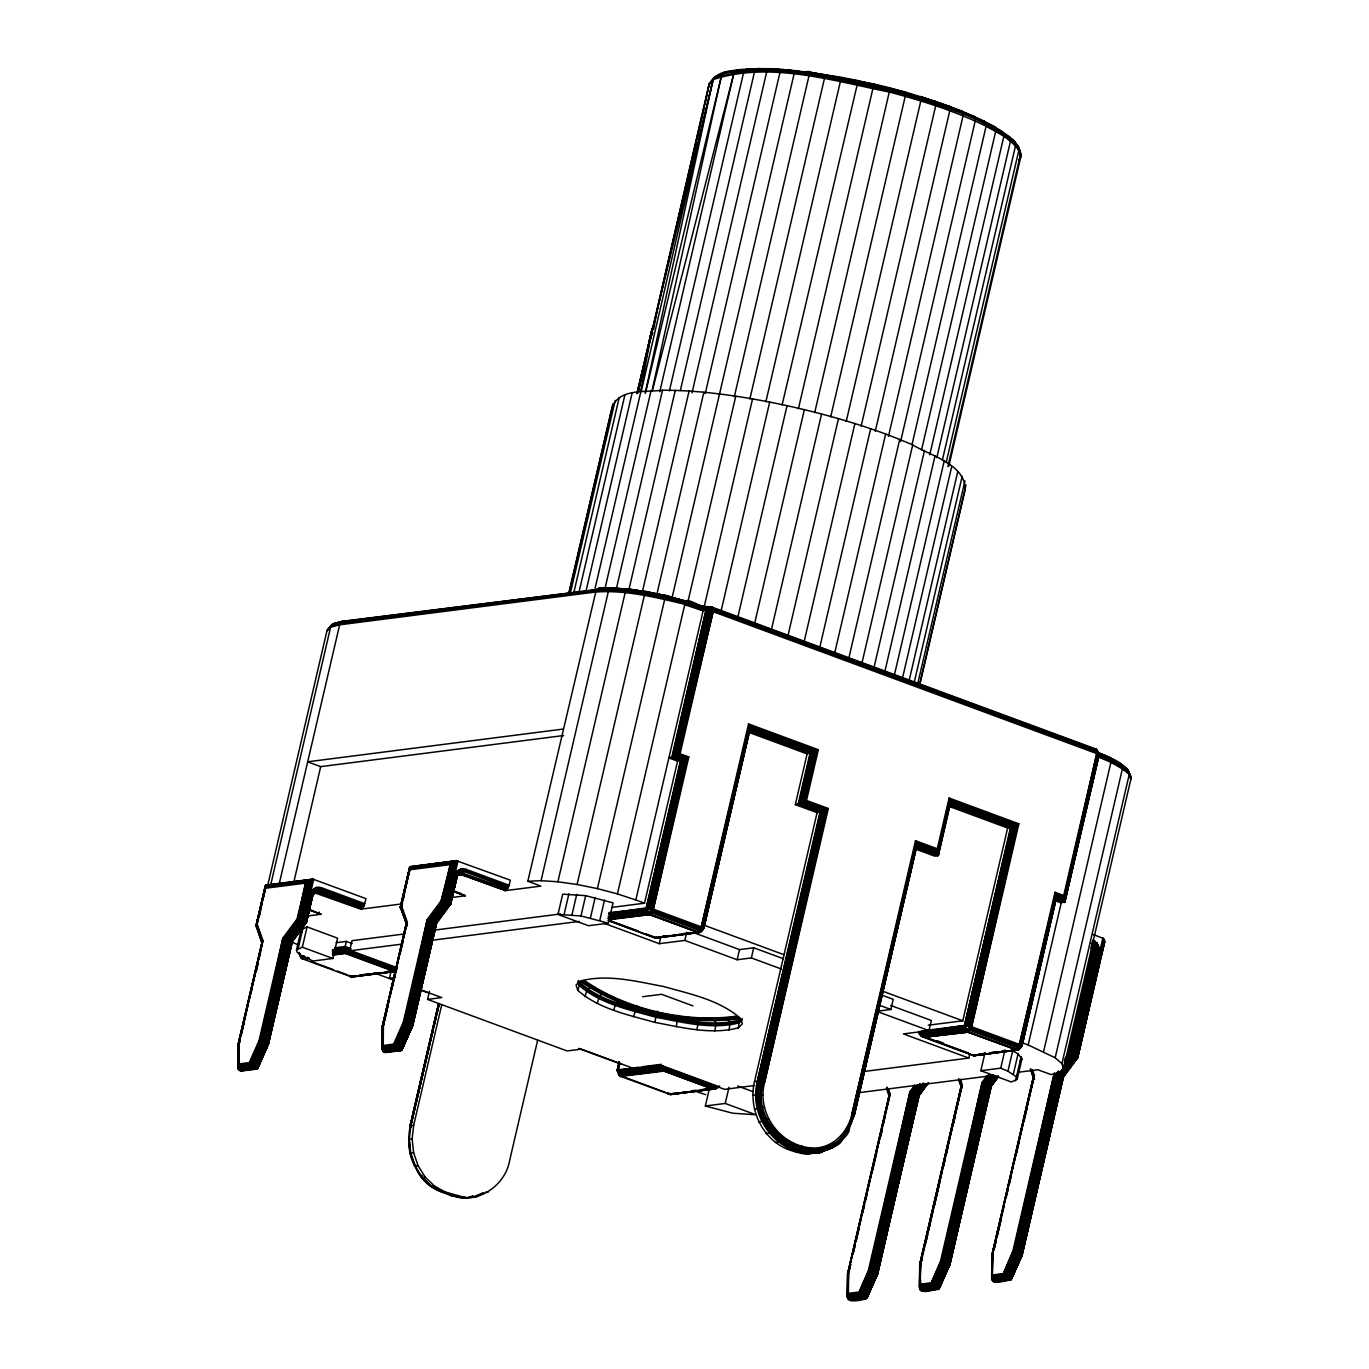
<?xml version="1.0" encoding="UTF-8"?>
<svg xmlns="http://www.w3.org/2000/svg" width="1369" height="1369" viewBox="0 0 1369 1369"><rect width="100%" height="100%" fill="white"/><g stroke="black" fill="none" stroke-linecap="round" stroke-linejoin="round"><path stroke-width="1.5" d="M245.667 1069.497L241.115 1071.071L238.309 1069.069L238.343 1044.855L263.002 940.674L257.201 924.195L265.398 885.846L286.857 882.765M677.587 761.147L644.525 903.198L635.815 899.981L703.204 610.42L704.83 607.408L712.188 607.049L713.146 611.669L680.085 753.737L668.876 757.913L677.587 761.147L688.812 756.954L680.085 753.737M1049.561 924.178L1055.362 899.313L1064.877 901.966L1099.153 755.021L1095.833 748.809L1096.791 753.429L1064.312 896.815L1065.099 901.315L1061.232 902.907L1054.267 900.323M917.606 1084.624L911.737 1092.548L870.171 1270.654L859.116 1293.483L847.685 1294.937L847.736 1273.341L848.575 1272.742L848.386 1293.397C843.321 1304.298 861.375 1300.533 866.132 1298.582L877.871 1273.461L918.753 1094.721L907.151 1144.587M985.081 1110.413L990.899 1085.48L950.018 1264.22L938.278 1289.341C933.744 1289.256 917.897 1296.067 919.831 1285.696L919.882 1264.1L962.287 1084.796L960.354 1079.302M1063.029 1076.239L1022.164 1254.979L1010.425 1280.101C1005.89 1280.015 990.044 1286.826 991.977 1276.456L992.029 1254.86L1034.434 1075.555L1032.5 1070.062M928.25 1082.776L918.856 1095.457L877.615 1273.307L866.132 1298.582L861.135 1296.648L847.668 1298.36L847.77 1274.334L890.158 1094.036L888.207 1088.543M915.433 1085.634L910.744 1091.966L869.212 1270.381L858.876 1292.747L847.993 1294.15L848.078 1273.016L889.662 1094.481L887.078 1087.157M998.463 1076.462L991.002 1086.216L949.761 1264.066L938.278 1289.341L933.282 1287.408L919.814 1289.119L919.917 1265.093L961.192 1086.301L919.728 1264.58L919.557 1288.058L932.443 1286.415L944.439 1262.081L986.056 1084.419L993.09 1074.905M995.092 1075.777L988.059 1085.292L946.595 1262.817L934.188 1288.229L920.293 1290.009L920.225 1263.775L961.791 1085.241L959.857 1079.747M992.029 1261.859L992.046 1255.852L1033.561 1076.479L1030.977 1069.155M1058.374 1070.9L1056.012 1074.066L1014.446 1252.173L1003.391 1275.001L991.977 1276.456L992.371 1254.534L1033.937 1076L1032.004 1070.507M1019.837 154.115L1019.854 150.436L1017.834 148.639M291.614 941.359L268.444 1043.999L257.44 1068.607L255.25 1069.257L251.862 1067.324L238.309 1069.069L238.172 1044.342L262.146 941.598L256.328 925.119L265.261 886.496L307.289 881.123L312.868 879.12L366.019 898.663L363.88 906.312L360.817 909.17L314.887 892.93L318.002 892.793L361.604 908.896M387.649 1052.316L383.748 1052.008L382.293 1049.544L382.447 1025.86L407.295 922.193L401.476 905.713L409.69 867.364L412.548 866.663M920.961 1084.145L913.927 1093.66L872.293 1271.322L860.297 1295.656L847.411 1297.299L847.599 1273.82L889.285 1094.96L886.701 1087.636M990.848 1075.966L984.978 1083.889L943.327 1261.739L931.759 1285.337L919.574 1286.894L919.728 1264.58L961.192 1086.301M993.124 1281.418L1007.242 1279.621L1018.724 1253.576L1060.205 1076.051L1074.271 1057.022L1098.075 952.927L1097.305 945.859L1092.548 941.29L1091.966 942.539L1096.073 946.475L1096.74 952.567L1072.269 1056.149L1058.203 1075.178L1016.568 1252.84L1004.589 1277.174L991.704 1278.817L991.875 1255.339L1033.338 1077.061M948.837 466.11L1020.521 158.068C1022.335 145.49 1009.792 136.267 1000.38 130.808L1014.001 141.093L1018.758 147.612L1018.861 150.282L946.201 462.482M988.743 1074.802L982.874 1082.725L941.359 1261.14L931.023 1283.506L920.139 1284.909L920.704 1263.501L919.831 1285.696L931.262 1284.242L942.3 1261.414L983.883 1083.307L989.736 1075.384M992.268 1275.668L992.85 1254.261L992.268 1275.668L1003.169 1274.265L1013.505 1251.916L1054.318 1073.022L1012.735 1251.711L1003.169 1274.265L1007.242 1279.621L1010.425 1280.101L1021.907 1254.825L1063.148 1076.975L1077.643 1057.707L1104.697 941.769L1103.551 938.484L1092.856 934.411M301.317 880.917L313.706 879.326L303.678 922.449L289.595 941.478L265.518 1042.784L253.607 1068.676L265.021 1042.596L288.773 941.153L302.857 922.124L311.892 879.103L301.933 921.748L287.849 940.777L263.977 1042.237L251.862 1067.324L251.006 1066.365L238.001 1068.025L238.309 1043.88L262.146 941.598M509.131 885.247L510.312 880.181L456.168 860.622L446.208 903.266L432.142 922.295L408.253 1023.755L396.137 1048.842L395.282 1047.884L382.293 1049.544L382.601 1025.398L406.422 923.117L382.618 1026.374L382.584 1050.588L396.137 1048.842L399.526 1050.776L401.716 1050.126L412.719 1025.518L436.335 923.613L450.504 904.327L456.801 877.632L454.457 876.057L456.801 871.42L460.857 868.887L465.528 869.144L509.131 885.247L507.454 888.943L505.11 890.689L461.507 874.569L456.151 874.859M919.574 1286.894L919.882 1264.1L919.557 1288.058M238.001 1068.025L238.651 1043.537L263.002 940.674M382.293 1049.544L382.926 1025.056L407.295 922.193M847.411 1297.299L847.77 1274.334L890.158 1094.036M991.704 1278.817L992.046 1255.852L1034.434 1075.555M847.685 1294.937L848.078 1273.016M919.831 1285.696L920.225 1263.775M991.977 1276.456L992.371 1254.534M1130.811 779.423C1130.281 763.029 1108.856 758.614 1097.356 752.591L1106.443 755.996L1107.897 759.778L1110.944 762.208L1128.741 772.715L1130.811 779.423L1063.508 1068.607L1059.76 1072.338L1050.964 1074.579L1037.89 1069.754L1018.878 1072.184M461.045 1196.814L462.311 1198.012L465.888 1197.738L445.49 1192.074L434.606 1186.187L431.115 1186.495L421.566 1176.108L422.063 1175.286M238.309 1069.069L238.172 1044.342L262.523 941.102L256.705 924.623L265.569 888.241L305.321 883.142L307.289 881.123L298.664 920.156L284.598 939.185L260.726 1041.193L250.219 1065.168L251.006 1066.365L262.865 1041.86L286.771 940.281L300.855 921.251L310.763 879.309L301.933 921.748L306.28 922.98L312.526 896.113L310.164 894.539L312.508 889.901L316.564 887.369L321.253 887.625L364.838 903.728M249.278 999.558L262.112 943.327L256.106 925.684L265.398 885.846L308.401 880.335L299.777 920.738L285.693 939.767L261.753 1041.501L251.006 1066.365M382.601 1046.789L382.601 1025.398L382.601 1046.789L393.896 1045.351L404.06 1022.438L427.881 920.122L441.947 901.093L450.487 863.634L409.605 868.87L400.997 906.141L406.798 922.62L382.447 1025.86L382.276 1048.26L394.512 1046.686L405.019 1022.711L428.873 920.704L442.957 901.675L451.582 862.641L441.246 900.614L427.179 919.643L403.307 1022.249L393.587 1044.119L395.282 1047.884L406.028 1023.019L429.986 921.286L444.052 902.257L452.694 861.854L409.553 868.014L400.621 906.637L407.449 925.855L400.398 907.202L409.69 867.364L456.168 860.622L447.133 903.643L433.066 922.672L409.297 1024.115L397.9 1050.194L383.748 1052.008M406.199 923.681L390.233 995.657M889.063 1095.542L883.056 1123.624M847.668 1298.36L848.096 1280.717M919.814 1289.119L920.396 1265.606L921.816 1259.377M992.388 1262.235L991.875 1255.339L1033.561 1076.479M743.127 69.545C733.151 70.64 719.067 70.504 713.078 79.642L637.56 391.466M847.993 1294.15L848.575 1272.742M918.993 1031.319L919.472 1034.211L964.888 1029.556L969.971 1030.446L1017.937 1048.158L1018.998 1049.561L973.684 1055.739L1017.92 1050.04L1021.702 1046.292L1055.807 899.142L1064.534 902.376L1098.896 755.26L1098.314 752.659L1096.997 750.948L713.352 609.188C695.657 608.469 705.548 610.18 713.146 611.669L1098.588 754.285L1064.877 901.966M920.293 1290.009L920.635 1280.032M638.142 392.184L652.311 328.132L637.013 393.656L650.977 335.713L650.805 338.673L650.001 339.786L708.971 84.621L714.344 77.28L727.418 72.3L715.405 76.459L709.467 83.338L638.125 392.218M914.988 848.866L934.805 856.19L938.449 855.249L937.303 848.78L949.111 798.041L1018.861 823.813L971.237 1028.085L967.626 1032.192L923.613 1037.291L919.472 1034.211L964.443 1028.256L970.672 1029.334L1018.622 1047.063L1019.939 1048.774L1021.856 1045.711L1055.807 899.142M1018.861 823.813L1010.493 827.646L949.453 805.092L950.531 802.987L949.111 798.041M1022.557 1040.235L1020.658 1047.696L1021.959 1046.053L1056.389 898.098L1055.02 892.263L1063.73 895.497L1064.312 896.815L1055.585 893.598L1018.622 1047.063L1015.576 1049.903L973.291 1055.653L1017.92 1050.04L965.607 1030.703L921.115 1036.025L974.061 1055.585L1018.998 1049.561L1012.701 1050.297M332.359 953.782L344.954 952.311L396.394 971.306L393.416 971.237L345.467 953.509L344.8 948.409L346.306 941.393L352.175 943.566M719.735 1085.891L716.004 1088.646L711.675 1088.834L663.725 1071.123L663.058 1066.006L617.778 1071.26L617.094 1070.284L638.587 1067.238M318.909 887.129L316.787 892.537L307.683 893.889M463.201 868.648L462.346 872.515L460.343 874.329M937.303 848.78L915.502 840.72L916.083 842.055L851.758 1114.691C847.702 1132.83 831.856 1148.899 812.416 1148.043C812.912 1157.763 800.232 1153.074 795.03 1151.654C764.758 1144.552 747.457 1110.944 754.524 1081.578L817.088 812.69L828.313 808.497L806.512 800.454L795.303 804.63L807.111 753.908L818.32 749.716L748.569 723.944L700.945 928.199L697.317 932.306L654.724 937.765L700.757 931.964L703.7 928.456L749.938 729.763L748.569 723.944M650.6 335.251L637.868 392.937M640.692 391.175L652.311 328.132L637.543 391.722M1020.521 158.068L1020.675 153.003L1017.304 145.405L1012.906 140.391M712.753 607.46L709.142 606.843L705.942 610.42L703.101 610.796L689.343 604.756L688.966 601.727L646.202 591.459L611.755 587.814L598.304 588.499L596.285 589.765L527.818 881.26L540.892 886.102L505.11 890.689M415.44 1164.728C416.484 1175.766 432.655 1192.04 445.49 1192.074M439.073 1003.563L410.854 1125.609L409.297 1139.282L410.803 1153.126L415.286 1166.2L418.127 1165.823L425.28 1177.237L434.606 1186.187M418.127 1165.823L413.643 1152.766L412.12 1138.922L413.695 1125.232L441.759 1004.641M619.387 1063.645L617.932 1069.891L661.141 1065.219L617.778 1071.26L619.267 1061.779L617.351 1070.045L620.414 1076.496L663.725 1071.123M609.479 915.775L646.63 911.959L651.73 912.849L699.679 930.561L700.757 931.964L697.317 932.306L649.368 914.595L646.63 911.959L646.031 909.273L680.427 760.77L671.717 757.553L705.942 610.42C670.878 598.424 633.214 588.567 595.566 590.826L331.452 625.085L326.951 630.784L267.879 884.614M746.978 739.311L748.911 730.978L809.952 753.532L798.144 804.27L819.928 812.33L757.365 1081.219C748.535 1115.341 774.238 1151.603 809.558 1153.725M748.911 730.978L810.534 753.412L798.726 804.151L820.527 812.211L758.255 1081.185C747.696 1119.055 782.846 1160.022 821.948 1152.27L822.94 1146.982M707.225 910.282L749.356 730.824L811.321 753.172L799.513 803.911L821.314 811.971L759.367 1081.253C746.738 1122.477 793.678 1168.459 833.276 1147L832.746 1142.721M706.25 914.406L702.417 930.099L703.7 928.456L749.87 727.812L814.658 751.752L802.85 802.491L824.651 810.551L762.003 1081.715C744.599 1139.658 836.202 1183.826 853.554 1115.53L916.083 842.055L937.885 850.098L949.692 799.359L1017.715 824.497L971.648 1026.75L1019.597 1044.479L1021.856 1045.711L1021.12 1046.446M609.017 912.661L649.471 908.126L652.996 910.471L700.945 928.199L702.383 927.309L749.596 726.631L815.873 751.119L804.065 801.858L825.866 809.918L763.337 1082.058C746.345 1138.563 835.894 1181.704 852.784 1115.119L916.546 843.424L938.347 851.467L950.154 800.745L1016.414 825.233L970.416 1026.339L971.237 1028.085L1019.203 1045.796L1021.856 1045.711L1056.32 896.147L1065.048 899.365L1099.05 754.678L1096.997 750.948M812.416 1148.043C780.347 1146.161 756.475 1113.647 764.569 1082.468L827.167 809.199L805.366 801.139L817.173 750.4L749.151 725.262L701.339 926.881L703.153 927.72L749.596 726.631M1017.92 1050.04L967.626 1032.192L964.888 1029.556L964.289 1026.87L1010.493 827.646L1007.652 828.005L948.58 806.187M1092.941 939.955L1096.98 942.933L1090.939 946.886L1092.103 952.088L1069.086 1054.455L1064.398 1060.804M1064.226 1062.977L1070.096 1055.037L1092.975 952.037L1091.795 946.663M1062.994 1066.725L1071.191 1055.619L1094.105 952.122L1093.609 947.519L1091.726 945.209L1095.114 941.136M1098.828 963.827L1104.697 941.769L1077.643 1057.707L1076.701 1057.843L1072.269 1056.149L1095.388 952.294L1094.806 947.04L1091.281 943.652M994.75 1282.051L1011.058 1279.69L1022.164 1254.979L1063.473 1076.992L1077.694 1057.878L1104.543 939.801L1076.701 1057.843L1062.635 1076.873L1021.36 1254.586L1009.655 1280.289L1020.589 1254.278L1061.916 1076.667L1076 1057.638L1099.307 953.337L1099.307 947.827L1096.98 942.933M506.684 889.816L463.081 873.713C460.241 871.163 454.097 879.668 458.136 875.013L456.801 871.42M829.323 1148.18L818.405 1152.903C823.59 1151.004 847.633 1144.758 841.182 1135.568M651.695 334.857L651.37 333.711L652.551 333.694L650.788 334.515L652.5 334.515L651.695 334.857L652.02 329.672M651.798 330.288L651.37 333.711L652.072 332.445L651.268 332.855M270.651 885.041L330.887 625.941L339.94 623.562L342.695 621.235L607.596 588.208M919.54 685.647L965.333 488.836C964.238 463.817 930.783 455.86 912.712 444.925C872.378 427.385 829.905 415.235 787.038 405.652C746.105 396.976 704.487 390.216 662.545 390.233C646.442 392.355 618.258 388.231 612.2 407.705L568.802 594.146M650.977 335.713L649.608 340.077L652.106 329.724M635.815 899.981L617.436 893.906L684.722 604.722C683.833 592.281 703.871 612.268 712.188 607.049M310.301 902.479L312.526 896.113L306.126 923.065L312.423 895.788L305.8 923.065L291.717 942.094L267.639 1043.589L256.071 1069.292L266.887 1043.281L290.502 941.786L304.568 922.757L310.164 894.539M455.364 873.542L457.314 876.211L450.298 904.105L436.009 923.613L411.932 1025.107L400.364 1050.81L411.162 1024.799L434.777 923.305L448.861 904.276L454.457 876.057M456.801 877.632L450.555 904.498L449.562 904.481L446.208 903.266L455.056 860.827L445.13 902.77L431.064 921.799L407.141 1023.379L396.137 1048.842M301.933 921.748L300.855 921.251L309.582 879.719L265.723 885.332L256.089 926.265L258.228 928.268M446.208 903.266L445.13 902.77L453.875 861.238L409.998 866.851L400.381 907.784L401.647 909.375M364.445 905.046L320.842 888.943L316.769 888.721L313.244 890.928L311.208 894.967L305.8 923.065M508.72 886.564L465.135 870.462L461.062 870.239L457.52 872.447L455.483 876.485L449.562 904.481L456.253 876.913L458.016 873.439L461.045 871.54L464.553 871.728L508.156 887.831M669.373 390.918L743.932 71.205L746.533 68.895L770.148 68.655L811.441 72.386L873.97 83.988L798.452 408.595M269.197 1037.805L291.939 941.615L306.006 922.586L311.687 896.524L313.723 891.921L316.769 890.021L320.278 890.209L363.88 906.312M450.504 904.327L455.963 878.042L451.787 878.573M645.244 393.006L713.078 79.642C769.532 61.006 832.917 80.839 889.285 92.048C922.398 100.776 955.288 111.111 986.108 126.222C998.668 133.546 1014.651 139.98 1020.538 154.355L947.896 466.555M651.952 391.089L721.463 75.843L722.695 73.515L726.135 72.078M611.755 587.814L597.226 588.961L626.42 589.765L645.364 592.435L685.116 601.727L703.221 607.699L709.142 606.843L704.659 607.511C670.639 595.515 634.566 586.959 598.304 588.499L627.823 588.858L665.625 595.412L597.414 888.618L617.436 893.906M238.343 1044.855L262.112 943.327L256.106 925.684L265.329 887.352L306.211 882.115L296.97 919.095L282.887 938.124L260.726 1041.193L249.62 1063.833L250.219 1065.168L237.984 1066.742L238.309 1043.88L238.326 1065.27L249.62 1063.833L259.785 1040.919L283.588 938.604L297.672 919.574L307.289 881.123M283.588 938.604L284.598 939.185L261.753 1041.501L250.219 1065.168M427.179 919.643L405.019 1022.711L393.896 1045.351M427.881 920.122L428.873 920.704L406.028 1023.019L394.512 1046.686M456.253 876.913L450.076 904.584L456.698 877.307L458.221 874.312L460.84 872.669L507.454 888.943M651.011 334.515L652.226 329.775M262.129 903.164L258.963 917.281L260.555 911.172M263.036 899.125L266.202 885.007L312.868 879.12L302.857 922.124M284.598 939.185L285.693 939.767L262.865 1041.86L251.862 1067.324M285.693 939.767L286.771 940.281L263.977 1042.237L252.769 1068.128L238.839 1069.908L238.822 1045.368M286.771 940.281L287.849 940.777L265.021 1042.596L252.769 1068.128M402.794 900.819L410.033 868.545L400.587 908.366L409.998 866.851M428.873 920.704L429.986 921.286L407.141 1023.379L395.282 1047.884M429.986 921.286L431.064 921.799L408.253 1023.755L397.061 1049.647L383.115 1051.426M431.064 921.799L432.142 922.295L409.297 1024.115L397.061 1049.647M609.393 915.536L646.185 910.659L649.471 908.126L682.789 760.052L674.078 756.835L707.944 610.454L706.404 609.171C669.92 601.573 633.094 589.2 595.104 592.075L339.495 624.829L330.699 627.053L326.951 630.784L332.222 624.35L342.695 621.235L345.039 621.355L333.369 623.716L329.929 627.601M992.439 1280.768L1006.318 1278.988L1017.68 1253.217L1059.281 1075.658L1073.347 1056.628L1096.74 952.567L1092.103 952.088L1068.385 1053.993L1064.877 1058.75M265.723 885.332L256.294 926.847L266.202 885.007M256.431 970.912L257.834 964.666M608.794 919.78L649.368 914.595L652.414 911.737L652.996 910.471L650.823 908.4L685.133 758.991L676.423 755.774L709.228 610.642L707.123 608.11L703.221 607.699L702.348 606.262L665.625 595.412M609.017 914.475L646.031 909.273L648.187 907.938L681.813 760.411L673.086 757.194L706.832 610.386L706.404 609.171L703.272 610.129L689.343 604.756L703.461 609.53L713.352 610.369L710.579 610.916L677.638 755.14L686.365 758.358L652.157 908.742L652.996 910.471L687.666 757.639L678.938 754.422L711.914 611.276L713.352 610.369L1096.997 752.129L1098.896 755.26M241.201 1034.964L248.319 1003.717M300.855 921.251L297.672 919.574L306.211 882.115M389.275 999.815L383.098 1026.887L387.94 1006.164M749.716 730.413L812.313 752.813L800.506 803.552L822.307 811.595L760.651 1081.424C745.455 1126.413 807.06 1175.509 842.602 1138.46M880.678 1136.561L882.098 1130.349M914.714 1085.155L910.026 1091.504L870.171 1270.654L859.612 1294.578L861.135 1296.648L873.405 1271.698L915.005 1094.139L923.202 1083.033M910.744 1091.966L911.737 1092.548L871.18 1270.98L860.297 1295.656M919.882 1083.615L912.832 1093.129L872.293 1271.322L861.135 1296.648M911.737 1092.548L913.927 1093.66L873.405 1271.698L862.042 1297.47L848.164 1299.249M913.927 1093.66L915.005 1094.139L874.449 1272.058L862.966 1298.103L848.831 1299.9M971.648 1026.75L967.729 1025.723L919.061 1033.219L964.443 1028.256L967.729 1025.723L1012.855 826.91L950.48 803.86M986.861 1075.914L982.172 1082.263L942.3 1261.414L931.759 1285.337L933.282 1287.408L945.551 1262.458L987.135 1084.898L994.168 1075.384M982.874 1082.725L983.883 1083.307L943.327 1261.739L932.443 1286.415M983.883 1083.307L984.978 1083.889L944.439 1262.081L933.282 1287.408M984.978 1083.889L986.056 1084.419L945.551 1262.458L934.188 1288.229M986.056 1084.419L987.135 1084.898L946.595 1262.817L935.113 1288.862L920.978 1290.659M991.875 1255.339L991.704 1277.653L1003.905 1276.096L1014.446 1252.173L1055.02 1073.484L1056.012 1074.066L1015.473 1252.498L1004.589 1277.174M1059.469 1071.482L1057.125 1074.648L1016.568 1252.84L1005.411 1278.167L991.943 1279.878M1056.012 1074.066L1058.203 1075.178L1017.68 1253.217L1005.411 1278.167M1058.203 1075.178L1059.281 1075.658L1018.724 1253.576L1006.318 1278.988M256.089 926.265L265.398 885.846M262.523 941.102L239.13 1043.264L238.942 1063.935L249.312 1062.601L259.015 1040.714L282.887 938.124M288.773 941.153L265.518 1042.784L254.412 1069.035L265.997 1042.938L289.595 941.478L287.849 940.777M239.472 1070.49L257.851 1067.94L268.392 1044.051L292.059 942.094L306.228 922.809L312.269 896.37L313.005 894.162L316.153 892.058L316.564 887.369M400.381 907.784L409.69 867.364M406.798 922.62L383.423 1024.782L383.234 1045.454L393.587 1044.119M432.142 922.295L433.066 922.672L409.81 1024.303L398.687 1050.553L410.272 1024.457L433.887 922.997L447.954 903.968L457.999 860.844L418.743 865.875M608.897 913.671L646.031 909.273L647.075 907.869L681.009 760.651L672.299 757.433L705.942 610.42M850.628 1264.477L848.729 1272.776L850.662 1264.511M854.923 1245.841L853.024 1254.124L854.992 1245.927M855.882 1241.7L861.597 1216.836M862.556 1212.694L864.455 1204.412M865.413 1200.271L882.098 1127.765M938.569 853.623L950.428 801.926L1015.199 825.849L969.081 1025.997L971.237 1028.085L967.729 1025.723L964.443 1025.501L918.907 1032.243L964.289 1026.87L966.446 1025.535L1011.862 827.287L950.257 804.51M925.632 1242.812L927.549 1234.53M932.785 1211.736L928.49 1230.389L930.013 1224.297M933.744 1207.595L942.317 1170.307M943.275 1166.166L945.175 1157.883M946.133 1153.742L961.397 1087.448L958.608 1079.559M1056.32 896.147L1021.394 1045.317L1019.203 1045.796L1020.624 1044.906L1056.047 894.967L1064.774 898.184L1097.818 753.857L1096.997 752.129L1098.588 754.285L1065.048 899.365M1064.534 902.376L1086.9 805.092M1087.842 800.951L1098.314 755.414L1090.597 788.561M996.82 1237.713L1003.973 1206.637M1008.269 1188.001L1006.352 1196.284L1008.423 1188.206M1009.21 1183.86L1013.505 1165.207M1014.463 1161.066L1033.527 1078.207L1030.309 1069.052M1095.08 980.512L1077.437 1057.467L1063.371 1076.496L1021.856 1255.014L1011.537 1278.971L1022.164 1254.979L1012.735 1251.711L1003.169 1274.265M1096.021 976.354L1103.174 945.158M240.208 1070.866L257.44 1068.607L268.187 1043.845L292.196 942.009L268.392 1044.051L257.851 1067.94M455.963 878.042L449.973 903.848L435.496 923.51L411.932 1025.107L401.117 1050.588L385.408 1052.59M435.89 922.877L412.463 1025.364L401.716 1050.126L384.484 1052.385M450.418 904.584L456.698 877.307M411.35 1127.149L410.135 1126.328L438.559 1003.802M415.372 1106.015L410.58 1126.721L412.514 1118.422M416.347 1101.874L433.152 1029.42M434.11 1025.278L438.901 1004.572M641.24 391.312L713.078 79.642L708.971 84.621L705.138 104.078M749.87 727.812L703.598 928.114L701.698 931.177L700.38 929.465L652.414 911.737L649.471 908.126L683.918 759.573L675.208 756.338L709.228 610.642L713.352 609.188M620.414 1076.496L617.659 1071.003L619.575 1062.755M702.383 927.309L749.151 725.262M853.281 1116.659L916.083 842.055M848.729 1129.237L853.999 1115.923L916.546 843.424M924.126 1083.427L915.929 1094.533L874.962 1272.246L863.839 1298.514L849.636 1300.328M964.289 1026.87L1011.075 827.526L949.898 804.921M970.672 1029.334L967.729 1025.723L1013.984 826.431L950.531 802.987L938.449 855.249L916.306 847.599L860.553 1085.617L862.419 1077.352M987.135 1084.898L988.059 1085.292L947.091 1263.005L935.985 1289.273L921.782 1291.087M1020.624 1044.906L1055.585 893.598M1021.394 1045.317L1056.047 894.967M1059.281 1075.658L1060.205 1076.051L1019.238 1253.764L1008.114 1280.032L993.911 1281.846M1076.701 1057.843L1103.551 938.484L1074.271 1057.022M256.106 925.684L265.261 886.496M241.235 1035.015L244.144 1022.575M250.903 993.569L252.358 987.357M256.225 970.792L258.159 962.493M259.135 958.351L260.589 952.139M279.379 883.159L339.94 623.562L330.699 627.053M293.89 881.824L320.688 766.64L563.634 735.529M270.6 1031.627L277.77 1000.859M278.711 996.752L287.319 959.823M288.26 955.716L290.177 947.502M305.321 883.142L297.672 919.574M291.939 941.615L268.136 1044.034L257.44 1068.607M296.491 949.983L301.214 929.688L307.067 926.899L337.595 938.176L332.872 958.471L312.988 961.021L300.393 955.032L297.227 952.294L296.491 949.983L302.344 947.194L332.872 958.471M298.237 948.238L302.96 927.942M302.344 947.194L307.067 926.899M397.181 968.396L349.625 950.822L351.987 940.674L404.625 933.932M406.798 925.376L400.398 907.202L409.553 868.014M393.331 979.691L389.463 978.253L390.884 972.161M391.808 989.599L393.742 981.316M394.717 977.158L396.154 970.946M400.022 954.381L402.931 941.94M412.976 1021.36L418.709 996.735M419.65 992.628L421.566 984.431M422.525 980.324L431.115 943.395M433.511 933.128L435.41 924.931M450.487 863.634L441.246 900.614L445.13 902.77M412.89 1023.499L435.753 925.187M447.133 903.643L457.16 860.639L410.478 866.526M754.028 1085.583L724.56 1089.348L659.156 1065.185L633.607 1068.47L581.277 1049.133L567.091 1050.947L427.573 999.404L429.472 991.293M413.695 1125.232L410.015 1126.003L438.508 1003.734M438.747 1003.648L410.272 1125.746C407.568 1138.922 408.048 1155.214 415.286 1166.2M410.854 1125.609L439.261 1003.563M568.494 594.488L612.85 403.889M570.36 593.153L615.194 400.501M573.902 592.281L619.216 397.54M579.07 591.87L624.863 395.059M586.308 589.885L632.119 393.074M653.612 329.296L657.685 308.059M658.643 303.884L672.692 243.528M673.668 239.37L680.923 208.139M681.899 203.981L695.948 143.625M696.907 139.467L704.179 108.237M595.07 588.396L640.863 391.602M604.756 589.526L651.045 390.644M527.818 881.26L541.063 880.678L608.366 591.494L610.728 588.088M659.755 391.791L733.852 73.344L735.033 71.017L738.233 69.631M616.272 589.115L662.545 390.233M541.063 880.678L557.885 881.773L625.171 592.589L627.823 588.858M629.004 589.235L675.276 390.37M557.97 914.441L562.693 894.162L585.692 895.651L613.09 902.89L608.366 923.185L588.482 925.718L557.97 914.441L580.969 915.947L608.366 923.185M680.325 390.576L754.439 72.129L756.338 69.015L759.282 68.707L737.07 69.751M564.148 914.167L568.871 893.889M537.675 1040.081L509.61 1160.672C505.075 1187.077 474.324 1206.568 449.699 1194.435M642.335 591.973L689.103 391.038M557.885 881.773L577.085 884.494L644.388 595.31L646.202 591.459M691.995 392.869L766.589 72.335L768.385 69.22L771.038 68.895L757.297 68.553M572.002 914.68L576.725 894.385M580.969 915.947L585.692 895.651M656.641 595.258L703.888 392.236M705.24 393.622L779.817 73.07L781.494 69.973L783.838 69.631L769.241 68.758M590.45 917.88L595.173 897.585M577.769 990.335L580.216 982.839L585.213 981.06C627.327 1009.655 685.373 1023.037 735.769 1016.226L739.465 1020.025L738.353 1027.828C710.853 1035.101 682.002 1027.4 654.741 1022.369C628.217 1014.805 599.006 1009.056 577.769 990.335L576.092 985.03L580.08 981.06C607.596 973.787 636.431 981.487 663.691 986.519C690.216 994.065 719.427 999.832 740.68 1018.553L742.357 1023.858L738.353 1027.828M672.247 596.97L793.986 74.354L795.509 71.239L797.528 70.863L782.264 69.494M599.793 920.344L604.516 900.049M584.991 996.598L587.387 989.051L591.99 986.946M734.332 396.685L808.925 76.151C816.061 67.817 801.943 74.012 796.193 70.76M688.042 601.265L735.769 396.171M597.278 1003.391L599.571 995.793L603.507 993.312M749.87 398.978L824.463 78.444L826.996 74.816M703.871 608.127L752.556 398.892M613.774 1010.254L615.93 1002.604L618.976 999.746M765.87 401.75L840.446 81.216L842.448 77.485L810.876 72.523M721.018 611.293L769.703 402.058M701.339 926.881L653.389 909.153L688.812 756.954M619.164 1062.293L617.214 1070.609L619.25 1074.357L617.214 1070.609L619.028 1062.019M633.385 1016.739L637.355 1005.821M782.11 404.967L858.158 80.6L841.884 77.503M603.797 923.185L659.276 943.686L660.697 937.611M737.378 619.028L787.038 405.652M654.741 1022.369L657.377 1011.109M754.73 623.015L804.373 409.639M659.276 943.686L684.842 940.417L686.725 932.306M814.709 412.582L889.576 90.765L889.816 87.873L873.97 83.988M676.406 1026.784L677.706 1015.233M771.449 629.432L821.588 413.986M706.25 914.27L703.444 928.695M707.225 910.111L714.498 878.864M715.474 874.688L719.837 855.95M720.796 851.792L722.729 843.458M723.705 839.283L729.523 814.298M731.953 803.877L737.754 778.893M738.73 774.717L743.093 755.979M744.069 751.821L746.002 743.487M703.7 928.456L749.99 728.89L813.443 752.334L801.635 803.055L823.436 811.115L760.651 1081.424L754.524 1081.578M830.675 416.895L905.525 95.077L905.405 92.082L889.816 87.873M787.842 636.157L838.478 418.623M696.907 1029.676L698.361 1021.856L696.907 1017.954M846.213 421.481L920.807 100.947L920.55 96.549L935.557 101.631L935.711 105.755L861.118 426.289M804.27 641.068L854.889 423.551M714.84 1030.84L716.141 1023.019L713.728 1019.049M684.842 940.417L737.155 959.755L739.517 949.607L753.72 947.776L783.616 958.83M705.36 1105.998L725.228 1103.448L755.756 1114.725L732.757 1113.219L705.36 1105.998L709.125 1089.758M728.975 1030.224L730.156 1022.386L726.973 1018.45M819.569 648.29L870.667 428.685M737.155 959.755L751.359 957.924L753.72 947.776M875.27 431.286L950.069 109.452L948.888 106.115L920.55 96.549M725.228 1103.448L729.01 1087.208M834.56 653.595L885.657 433.99M888.464 436.403L963.057 115.869L961.774 111.111L948.204 106.046L962.441 111.573M806.512 800.454L818.32 749.716M849.105 656.949L899.724 439.432M900.597 441.571L975.19 121.037L974.369 116.656L960.952 110.992L974.369 116.656M759.367 1081.253L822.307 811.595M911.994 444.668L986.108 126.222L985.098 121.755L972.674 115.989L985.098 121.755M862.094 662.442L912.712 444.925M828.313 808.497L764.569 1082.468L760.651 1081.424L824.651 810.551M921.577 449.802L995.691 131.356L994.527 126.804L983.233 121.002L994.527 126.804M873.901 667.952L924.52 450.435M929.722 454.833L1003.836 136.387L1003.802 133.786L1001.543 131.116M884.887 671.358L935.027 455.894M936.841 457.622L1010.459 141.247L1009.877 137.465L1006.78 135.514M942.351 460.189L1015.49 145.901L1014.84 142.068L1007.995 135.856M894.47 674.66L944.131 461.285M902.565 677.826L951.729 466.504M909.084 680.787L957.77 471.552M914.458 681.437L962.185 476.344M917.692 683.884L964.94 480.861M919.215 685.989L965.984 485.037M915.502 840.72L851.758 1114.691L852.784 1115.119M863.377 1073.228L869.161 1048.397M870.119 1044.256L877.341 1013.231M878.299 1009.107L880.233 1000.825M881.191 996.683L886.975 971.87M887.933 967.729L895.155 936.704M897.551 926.368L904.772 895.343M905.748 891.202L914.406 853.965M853.862 1116.505L916.819 844.605L938.621 852.647M854.119 1116.265L916.819 844.605M853.999 1115.923L916.922 845.666L938.723 853.726M878.693 1011.041L890.86 1009.483L893.221 999.336L881.277 994.921M940.007 845.683L948.512 809.147M848.25 1274.847L847.599 1273.82L889.285 1094.96M855.95 1241.786L858.842 1229.396M862.692 1212.883L864.626 1204.617M865.584 1200.493L867.022 1194.281M872.327 1171.573L876.656 1152.989M880.507 1136.458L882.44 1128.193M883.399 1124.069L884.836 1117.874M910.026 1091.504L868.442 1270.192L858.876 1292.747L859.612 1294.578L847.428 1296.135L847.599 1273.82M969.765 1054.01L968.807 1058.066L903.42 1033.903L928.986 1030.635L931.348 1020.487L890.654 1005.445M915.005 1094.139L915.929 1094.533L874.449 1272.058L862.042 1297.47M926.967 1083.615L918.359 1095.354L876.314 1272.759L864.609 1298.719L875.424 1272.417L916.734 1094.841L924.948 1083.752M866.132 1298.582L877.084 1273.067L918.359 1095.354L915.929 1094.533M880.062 1260.952L877.17 1273.41L919.198 1095.474L928.576 1082.776M881.037 1256.793L897.961 1184.065M898.92 1179.907L903.283 1161.203M904.242 1157.062L906.175 1148.745M927.292 1083.889L919.078 1094.978L877.563 1273.495L867.261 1297.453L877.82 1273.529L867.501 1296.426L876.365 1275.241M928.302 1025.21L962.783 1020.795L1007.652 828.005M966.446 1025.535L1012.855 826.91M962.287 1084.796L920.396 1265.606L921.833 1259.412M925.684 1242.881L927.617 1234.616M933.88 1207.766L939.647 1182.987M943.498 1166.456L945.431 1158.191M946.39 1154.067L947.844 1147.872M953.132 1125.147L955.066 1116.899M1017.218 1079.2L1016.482 1076.89L1007.96 1071.174L1012.684 1050.879L1018.057 1053.856L1021.941 1058.904L1017.218 1079.2L1011.366 1081.989L980.854 1070.712L985.098 1052.453M982.172 1082.263L940.589 1260.952L931.023 1283.506L931.759 1285.337M997.933 1075.966L990.489 1086.113L948.46 1263.519L936.755 1289.478L947.553 1263.176L988.88 1085.6L995.913 1076.085M938.278 1289.341L949.213 1263.827L990.489 1086.113L988.059 1085.292M943.635 1276.935L949.316 1264.169L952.687 1249.623M955.117 1239.236L960.918 1214.303M961.877 1210.145L969.132 1178.983M970.108 1174.824L984.123 1114.571M998.258 1076.222L991.224 1085.737L949.71 1264.254L939.408 1288.212L949.966 1264.289L991.344 1086.233L998.514 1076.633M980.854 1070.712L1000.739 1068.162L1004.983 1049.903M1019.597 1044.479L1055.02 892.263M1013.334 1074.135L1018.057 1053.856M1023.533 1036.076L1027.862 1017.441M1028.838 1013.282L1030.754 1005M1031.73 1000.859L1037.514 975.994M1038.472 971.853L1045.711 940.76M1046.669 936.618L1048.603 928.336M1021.959 1046.053L1056.44 897.208L1065.15 900.443M1015.473 1080.945L1016.893 1074.853M1016.482 1076.89L1021.206 1056.594M1063.508 1068.607L1061.933 1063.645L1055.174 1057.775L1028.17 1044.958L1061.232 902.907M1063.73 895.497L1096.791 753.429M1065.048 898.389L1064.072 902.53L1055.362 899.313M1066.006 894.248L1071.79 869.383M1074.203 859.013L1081.442 827.937M1082.4 823.796L1086.746 805.143M1087.705 801.002L1089.638 792.702M996.872 1237.764L1001.201 1219.18M1009.381 1184.065L1010.835 1177.87M1016.123 1155.162L1019.015 1142.756M1024.303 1120.047L1027.195 1107.658M1043.657 1051.392L1110.944 762.208L1109.523 757.416L1097.254 752.3M1055.174 1057.775L1122.46 768.591L1120.835 766.469L1099.067 755.945M1061.933 1063.645L1129.237 774.46L1122.46 768.591M1060.205 1076.051L1062.635 1076.873L1020.589 1254.278L1008.885 1280.237L1019.7 1253.936L1061.026 1076.359L1075.093 1057.33L1102.849 938.107M1021.941 1252.857L1023.875 1244.541M1024.833 1240.382L1033.544 1202.992M1034.502 1198.833L1038.849 1180.129M1039.824 1175.971L1041.758 1167.654M1042.733 1163.513L1047.08 1144.809M1048.038 1140.651L1049.972 1132.334M1050.947 1128.176L1056.748 1103.243M1057.707 1099.102L1062.549 1078.31M1072.269 1056.149L1069.086 1054.455L1092.975 952.037M1070.096 1055.037L1094.105 952.122M1080.004 1044.752L1077.694 1057.878M1082.417 1034.382L1089.656 1003.255M1090.631 999.113L1094.978 980.426M1095.936 976.285L1097.87 967.986M292.145 941.838L268.136 1044.034L258.057 1067.101L266.938 1045.813M406.388 924.845L382.618 1026.374L382.601 1025.398M436.437 923.356L412.463 1025.364L402.127 1049.458L412.668 1025.569L436.489 923.527L412.668 1025.569L402.332 1048.62L402.298 1047.336M410.135 1126.328L438.662 1004.367M413.489 1114.28L415.44 1105.981M416.398 1101.823L420.762 1083.153M421.738 1079.012L429.027 1047.884M431.44 1037.514L433.391 1029.214M434.367 1025.073L435.821 1018.844M436.779 1014.703L438.73 1006.403M672.299 757.433L706.832 610.386M647.075 907.869L681.813 760.411M648.187 907.938L682.789 760.052M653.389 909.153L652.157 908.742L687.666 757.639M618.429 1071.431L619.592 1062.738M757.365 1081.219L820.527 812.211M758.255 1081.185L821.314 811.971M762.003 1081.715L825.866 809.918M763.337 1082.058L827.167 809.199M912.832 1093.129L871.18 1270.98L859.612 1294.578M916.734 1094.841L874.962 1272.246L862.966 1298.103M919.078 1094.978L877.563 1273.495L867.45 1295.296M1011.075 827.526L964.443 1025.501L921.063 1031.062M965.333 1025.467L1011.862 827.287M970.416 1026.339L1017.715 824.497M988.88 1085.6L947.091 1263.005L935.113 1288.862M991.224 1085.737L949.71 1264.254L943.806 1276.969M1064.312 896.815L1097.818 753.857M1064.774 898.184L1098.588 754.285M1057.125 1074.648L1015.473 1252.498L1003.905 1276.096M1061.026 1076.359L1019.238 1253.764L1007.242 1279.621M1063.371 1076.496L1021.856 1255.014L1012.581 1275.001L1017.407 1264.049M1071.191 1055.619L1095.388 952.294M306.28 922.98L312.526 896.113M676.423 755.774L710.579 610.916M681.009 760.651L646.185 907.904L608.931 913.414M646.031 909.273L650.823 908.4L686.365 758.358M969.081 1025.997L1016.414 825.233M304.568 922.757L311.208 894.967M306.228 922.809L312.269 896.37M400.398 907.202L409.605 868.87M402.914 900.785L404.368 894.727M433.066 922.672L433.887 922.997L409.81 1024.303L397.9 1050.194M448.861 904.276L455.483 876.485M673.086 757.194L707.944 610.454M677.638 755.14L711.914 611.276M649.471 908.126L685.133 758.991M967.729 1025.723L1015.199 825.849M1073.347 1056.628L1098.075 952.927L1096.74 952.567M299.777 920.738L309.582 879.719M433.887 922.997L435.496 923.51L411.162 1024.799L399.526 1050.776L410.272 1024.457L412.719 1025.518L401.716 1050.126M444.052 902.257L453.875 861.238M645.432 393.074L721.463 75.843M674.078 756.835L709.228 610.642M678.938 754.422L713.146 611.669M400.621 906.637L409.844 869.76L449.614 864.678M298.664 920.156L308.401 880.335M442.957 901.675L452.694 861.854M441.947 901.093L451.582 862.641M652.226 391.192L733.852 73.344M649.608 340.077L650.583 335.884M321.253 887.625L318.002 892.793L308.864 894.128M465.528 869.144L462.277 874.312L451.804 875.732M793.181 1142.619L790.734 1147.205L786.319 1148.42M801.892 1145.853L799.445 1150.422L795.03 1151.654M425.28 1177.237L421.806 1177.562L421.566 1176.108M916.648 847.189L938.672 854.598M651.73 332.034L651.25 334.293M651.918 331.127L651.593 332.616M649.71 339.375L650.805 336.894M267.742 1043.948L265.997 1042.938L255.25 1069.257L266.887 1043.281L291.221 941.992L306.006 922.586M241.115 1071.071L256.824 1069.069L267.639 1043.589L291.221 941.992L289.595 941.478M401.117 1050.588L412.719 1025.518M1010.425 1280.101L1021.36 1254.586M859.116 1293.483L869.212 1270.381L877.615 1273.307L866.765 1298.171L877.615 1273.307M931.262 1284.242L941.359 1261.14L950.018 1264.22L938.912 1288.931L922.603 1291.292M938.912 1288.931L949.761 1264.066M1003.391 1275.001L1013.505 1251.916M1011.058 1279.69L1021.907 1254.825M403.119 1045.522L412.018 1025.467M858.876 1292.747L869.212 1270.381M863.839 1298.514L875.424 1272.417M931.023 1283.506L941.359 1261.14M935.985 1289.273L947.553 1263.176M939.596 1286.056L942.026 1280.58L939.647 1287.185L949.316 1264.169M1008.114 1280.032L1019.7 1253.936M1019.015 1260.404L1022.113 1255.048L1011.794 1277.944L1011.742 1276.815M256.824 1069.069L268.187 1043.845M877.084 1273.067L865.362 1298.77L876.314 1272.759L917.641 1095.149L925.855 1084.06M949.213 1263.827L937.508 1289.53L948.46 1263.519L989.787 1085.908L996.82 1076.393M1018.912 160.019L1020.641 156.716L1019.854 150.436M783.376 1137.314L779.988 1141.387L775.436 1142.533M702.417 930.099L703.598 928.114L700.945 928.199L703.153 927.72M1020.658 1047.696L1021.856 1045.711L1018.622 1047.063M650.035 338.982L650.378 337.938M609.222 917.675L647.349 913.106L699.662 932.443L655.049 938.056L656.555 937.063M974.814 1054.66L973.684 1055.739L922.244 1036.727L965.607 1030.703M307.957 895.805L312.149 895.258L316.564 891.151L319.576 891.305L363.179 907.425M312.149 895.258L314.921 892.588L314.391 888.31M312.748 895.069L313.929 892.793L312.508 889.901M849.601 1128.142C827.184 1153.28 856.344 1131.478 847.668 1126.003M652.705 332.342L652.585 333.215M256.328 925.119L257.201 924.195M457.143 875.715L458.136 875.013M457.776 875.493L459.436 873.285L458.666 869.828M833.276 1147L832.164 1147.821L842.517 1139.162M716.637 75.945L710.254 82.243M327.362 629.928L330.887 625.941M458.735 874.671L460.84 872.669L460.857 868.887M774.974 1129.254L770.781 1132.539L766.092 1133.566M411.282 1152.63L409.964 1153.16L413.643 1152.766M299.092 952.43L302.173 958.899L308.949 958.197M742.34 1018.741L739.671 1021.394C712.222 1028.649 683.439 1020.966 656.247 1015.952C629.774 1008.405 600.632 1002.656 579.429 983.969L578.317 980.444M742.203 1020.11L739.534 1022.763C712.034 1030.018 683.182 1022.318 655.922 1017.304C629.398 1009.74 600.187 1003.99 578.95 985.252L577.821 981.727M1020.196 1060.65L1021.941 1058.904M608.093 588.311L341.6 621.714L331.452 625.085L340.659 622.501L609.855 588.687M350.122 976.61L395.727 971.306L354.246 976.354L349.163 975.464L351.987 976.936L355.187 975.549M663.058 1069.086L619.096 1075.093L663.212 1069.908L714.652 1088.903L670.245 1094.533L619.849 1076.068L618.377 1073.946L663.058 1069.086L716.004 1088.646L672.504 1093.951L667.405 1093.061L670.245 1094.533L673.445 1093.146M999.302 1280.528L995.708 1282.069M1063.627 1076.907L1062.635 1076.873M768.539 1119.003L758.939 1122.169M1098.417 945.209L1091.658 948.015M412.12 1138.922L408.595 1139.607M713.557 78.375C769.943 59.774 833.259 79.573 889.576 90.765C934.034 104.883 985.321 114.346 1018.981 148.93M472.408 1195.65L473.965 1196.848L483.035 1192.912M483.839 1192.981L473.965 1196.848M700.38 929.465L703.598 928.114M853.777 1299.831L851.432 1300.55M925.906 1290.591L923.579 1291.309M459.864 874.175L505.88 890.415M821.948 1152.27L806.717 1154.084M313.039 894.693L316.153 892.058L318.806 892.194L362.409 908.297M336.552 623.579L343.859 621.115L334.772 623.391L342.695 621.235M737.018 1016.773C686.331 1023.807 626.095 1009.928 583.861 981.008M738.096 1017.629C687.204 1024.885 624.846 1010.51 582.509 981.299M738.935 1018.741C687.358 1026.1 624.161 1011.52 581.277 981.932M739.465 1020.025C712.188 1027.229 683.593 1019.597 656.555 1014.617C630.253 1007.122 601.282 1001.406 580.216 982.839M1099.307 947.827L1092.103 949.333M764.501 1107.23L754.456 1109.112M333.369 623.716L341.6 621.714M332.222 624.35L340.659 622.501M723.688 72.711C768.095 63.607 813.768 73.31 857.627 81.216C904.892 91.706 952.396 104.557 995.246 127.676M729.403 71.89L739.397 69.87M722.695 73.515C778.448 63.214 835.415 77.485 889.764 89.635C933.145 102.504 980.067 113.473 1015.404 143.249M704.162 608.058L713.146 608.195L1096.791 749.955M332.564 951.352L344.731 949.47L396.12 968.465M718.314 1087.516L662.99 1067.067L618.377 1073.946L662.99 1068.111L717.253 1088.167L670.245 1094.533M609.119 917.504L646.63 911.959L608.024 916.802M921.115 1036.025L964.888 1029.556L920.173 1035.169L968.619 1053.069M905.405 92.082L920.892 96.891M332.496 950.223L344.8 948.409L396.89 967.661M300.838 957.496L305.047 956.999L300.838 957.496L301.779 958.386L307.939 957.513M332.616 954.039L344.954 952.311M309.206 958.078L301.779 958.386L307.974 957.615M332.496 954.809L345.193 953.029L394.871 971.391L350.823 976.696L301.608 958.471L300.119 956.349L304.192 955.904M668.38 1094.207L713.129 1088.988L663.452 1070.626L620.037 1075.983L663.212 1069.908M709.142 606.843L702.896 606.861L708.064 607.306L703.221 607.699L707.123 608.11L703.786 608.743L685.082 602.548L645.021 593.188L625.941 590.501L596.285 589.765M608.127 918.548L647.349 913.106M354.246 976.354L370.913 974.009M375.072 973.427L381.318 972.555M385.493 971.973L389.652 971.374M672.504 1093.951L687.084 1091.897M691.242 1091.315L697.488 1090.443M701.664 1089.861L707.91 1088.988M716.244 1087.807L712.068 1088.389L716.278 1087.773M334.618 948.82L344.937 947.399L350.789 949.556M334.344 952.91L344.817 951.489L395.778 970.313M609.462 919.164L648.273 913.996L698.498 932.563M1016.739 1050.16L966.531 1031.593L923.613 1037.291L967.626 1032.192M332.564 952.105L344.731 950.514L397.061 969.851M662.716 936.259L666.823 935.729M683.234 933.59L687.324 933.042M695.538 931.981L701.698 931.177L695.589 931.878M978.921 1054.13L985.064 1053.326M991.224 1052.521L995.331 1051.991M1001.475 1051.187L1005.582 1050.639M1011.742 1049.835L1015.832 1049.304L1011.794 1049.715M699.662 932.443L655.426 938.141L607.956 920.584M667.815 1093.797L671.409 1094.413L716.004 1088.646M563.241 729.061L307.614 761.814L320.688 766.64M290.981 882.235L297.193 881.448M306.331 916.152L321.065 914.252L307.905 909.375M360.817 909.17L402.64 903.814M450.709 897.653L465.34 895.771L451.479 890.654M336.158 942.693L346.306 941.393M434.11 930.15L560.451 913.962M612.063 907.356L644.525 903.198M334.806 947.793L345.125 946.475L350.994 948.631M349.625 950.822L402.264 944.08M431.748 940.298L579.138 921.423M333.3 955.083L345.467 953.509M350.823 976.696L393.416 971.237M389.463 978.253L395.367 977.5M427.573 999.404L441.776 997.59L420.471 989.701M642.557 996.735L661.586 994.288L692.971 1005.89M642.728 1066.708L661.313 1064.329M669.065 1094.293L711.675 1088.834M671.409 1094.413L714.652 1088.903M863.531 1071.551L968.807 1058.066M752.95 1095.268L763.149 1094.772M858.329 1092.753L993.535 1075.435M450.675 1195.582L454.2 1195.308M485.653 1192.194L488.493 1191.834M848.386 1293.397L858.739 1292.079M920.516 1284.156L930.869 1282.839M992.662 1274.915L1003.015 1273.598M1005.428 1279.758L1009.501 1279.228M850.474 1300.533L864.917 1298.411M363.35 974.523L367.422 974.009M373.549 973.256L377.622 972.743M385.784 971.716L389.874 971.203M351.987 976.936L394.272 971.579L353.151 976.816L349.557 976.2M691.807 1090.853L695.88 1090.34M702.006 1089.57L706.079 1089.057M332.445 950.993L344.731 949.47M332.787 954.552L345.193 953.029M662.99 1067.067L617.932 1072.646L663.058 1066.006L719.153 1086.746M620.037 1075.983L663.452 1070.626M1097.87 751.359L1096.398 749.219L711.486 606.963L702.348 606.262L704.83 607.408M710.323 606.724L705.172 607.323L711.486 606.963L705.685 607.682L688.385 601.658L705.702 607.699L702.348 606.262M332.462 949.846L344.8 948.409M608.212 918.633L648.273 913.996M609.564 919.215L649.368 914.595M662.87 936.345L669.184 935.609M673.394 935.13L679.708 934.394M683.918 933.915L700.757 931.964L655.802 937.987L608.743 920.601M922.244 1036.727L966.531 1031.593M979.023 1054.181L985.338 1053.446M989.547 1052.966L997.967 1051.991M1002.176 1051.512L1008.491 1050.776M609.051 914.714L646.185 910.659L652.414 911.737M332.633 952.807L344.817 951.489M334.652 948.512L344.937 947.399M595.566 590.826L609.256 589.406M746.533 68.895L747.611 68.775M465.477 1197.19L461.627 1197.584L450.11 1195.171M469.327 1196.797L473.178 1196.403M462.311 1198.012L477.593 1196.557M1092.257 950.719L1099.615 950.599M613.671 588.088L630.27 589.269L669.065 596.319M452.763 891.305L465.34 895.771M308.47 909.786L321.065 914.252M291.717 942.094L298.476 944.918M990.489 1086.113L991.43 1085.976M918.359 1095.354L919.284 1095.217M577.085 884.494L597.414 888.618M599.485 588.379L600.649 588.619M857.867 80.651L905.611 92.373M403.307 1022.249L410.272 1024.457M259.015 1040.714L265.997 1042.938M650.823 908.4L652.157 908.742M703.324 609.496L706.404 609.171L703.29 610.061L689.343 604.756M1097.254 756.338L1107.897 759.778L1099.085 756.201M684.722 604.722L703.101 610.796M1098.075 952.927L1099.307 953.337M692.868 1090.443L705.737 1094.687M949.453 106.542L934.531 101.22L935.557 101.631M1099.067 755.671L1120.817 765.493L1128.741 772.715L1120.835 766.469L1097.408 756.578M1098.811 754.627L1120.561 764.467L1120.835 766.469M1124.736 767.804L1127.851 769.703L1130.948 777.01M689.428 603.866L703.341 608.572M1096.466 753.001L1110.567 758.46L1120.561 764.467M748.039 732.073L807.111 753.908M1056.389 898.098L1065.099 901.315M938.09 855.659L915.844 847.77L937.645 855.83M795.303 804.63L817.088 812.69M703.17 924.862L784.043 954.741M881.927 990.916L962.783 1020.795M1021.206 1042.374L1028.17 1044.958M694.956 933.128L739.517 949.607M751.359 957.924L781.254 968.978M878.915 1005.068L890.86 1009.483M878.607 1012.016L928.986 1030.635M937.269 1040.799L943.19 1042.99M609.667 920.447L638.741 931.177M646.493 934.052L656.179 937.628M453.772 890.894L461.695 893.82M309.497 909.375L320.363 914.184M737.583 1085.976L752.847 1091.606M374.182 972.897L393.913 980.187M419.547 989.65L429.404 993.295M578.574 1048.414L621.954 1064.449M307.204 959.96L301.197 957.752L298.955 953.012L300.992 955.562M311.191 961.432L333.18 969.56M337.168 971.032L347.161 974.728M619.455 1075.35L665.42 1092.325M442.735 1191.869L447.954 1193.785M440.784 1190.226L441.383 1191.954L451.359 1195.667M1098.742 754.473L1107.761 757.827L1096.501 753.121M1099.085 756.475L1107.897 759.778L1099.085 756.321M1099.033 755.466L1107.915 758.802L1098.845 754.901M1097.39 752.728L1106.973 756.407M1098.092 753.429L1107.435 757.023L1097.031 752.693M1098.024 753.241L1107.435 757.023M1098.537 754.114L1107.761 757.827M1098.965 755.192L1107.915 758.802M1098.143 752.796L1105.262 755.705L1097.476 752.454M1000.739 1068.162L1007.96 1071.174M1106.443 755.996L1119.517 762.909M430.431 1185.486L440.989 1191.218M442.649 1192.45C425.964 1185.742 414.807 1169.93 410.512 1152.869M993.586 126.222L1002.536 131.749M992.491 125.965L1009.877 137.465M464.656 895.702L463.68 894.556M1033.321 1077.643L1034.588 1079.217L1032.004 1071.893M311.071 892.023L313.005 894.162M421.361 1176.792L431.115 1186.495M1017.304 145.405L1018.758 147.612M300.992 956.76L299.52 953.663M617.094 1070.284L617.778 1071.26M414.413 1165.738L421.806 1177.562M1130.623 775.898L1126.413 768.403M1129.237 774.46L1131.016 778.037L1127.183 768.95L1118.849 762.413L1109.523 757.416L1117.361 761.968L1128.672 771.705M961.192 1086.883L961.808 1087.979L958.574 1078.823M1030.72 1069.583L1033.937 1078.738M959.224 1079.302L961.808 1086.627M886.479 1088.218L889.251 1096.689M410.067 1153.057L414.67 1166.2M301.214 929.688L301.95 931.998M249.312 1062.601L249.62 1063.833M319.199 912.045L319.405 913.037M409.297 1141.592L410.118 1149.104M408.715 1139.384L410.204 1153.177M709.467 83.338L709.501 85.34M238.309 1043.88L238.326 1065.27M401.904 904.858L400.997 908.879L401.956 904.841M240.242 1039.122L239.301 1043.298L240.277 1039.157M995.862 1241.854L993.962 1250.137L995.896 1241.905M859.527 1089.775L853.76 1114.588L859.578 1089.758"/></g></svg>
